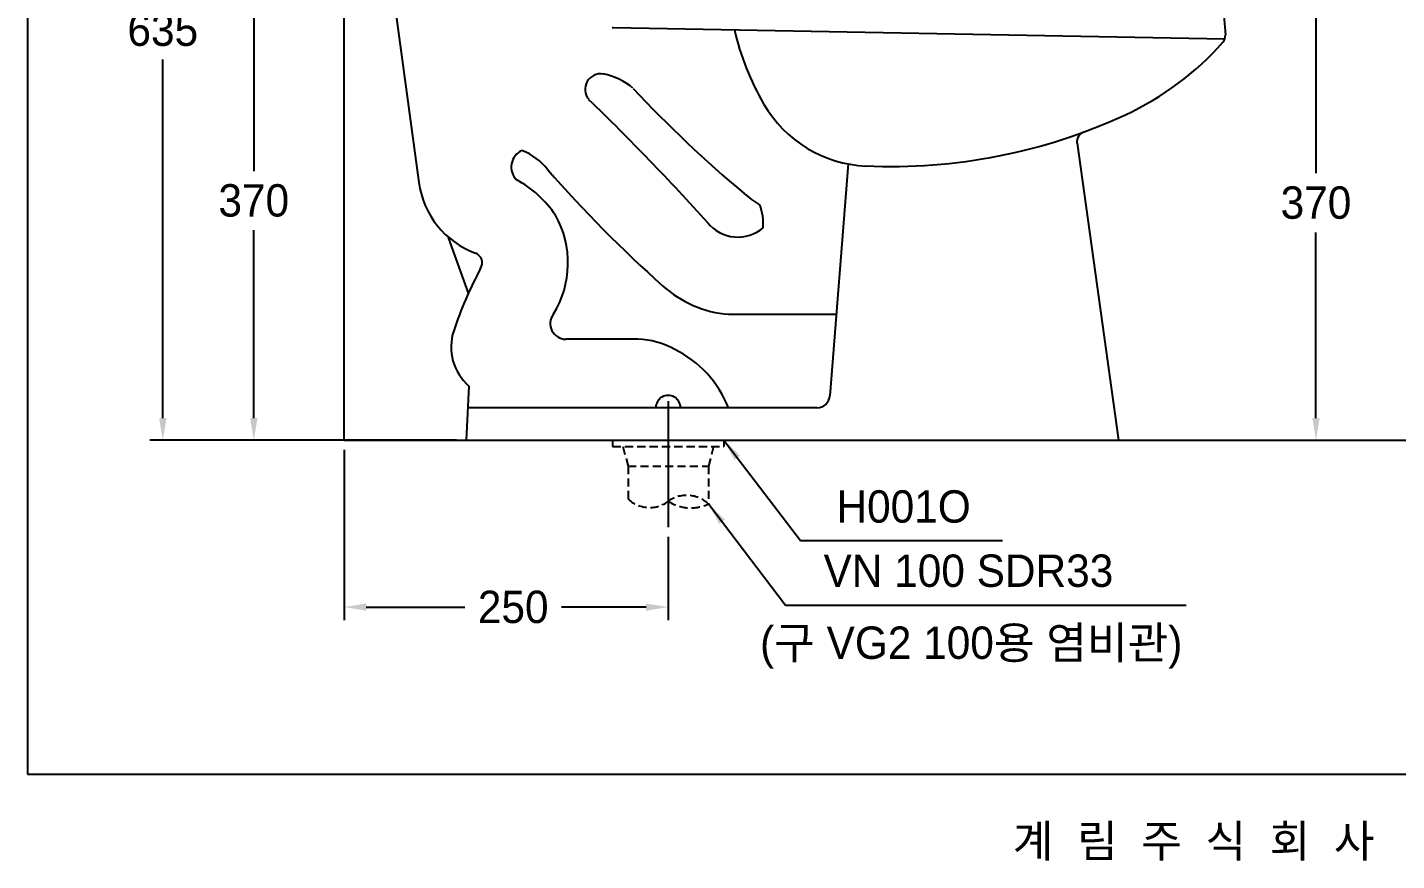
# Model space of a CAD drawing. Header units: millimetres. Extents: x 0 to 3800, y -67 to 2530.
# Drawn here: x 2000 to 3057, y -67 to 577 of the extents above; entities that cross this region are included whole.
import ezdxf
from ezdxf.enums import TextEntityAlignment as Align
from ezdxf.lldxf.tags import DXFTag

# ---------------------------------------------------------------- set-up
doc = ezdxf.new("R2010")
doc.units = ezdxf.units.MM
doc.linetypes.add('DASHED2', pattern=[9.525, 6.35, -3.175])
for name, color, linetype in [('TEXT', 7, 'Continuous'), ('도각라인', 255, 'Continuous'), ('외형선', 3, 'Continuous'), ('점선', 6, 'DASHED2'), ('중심선', 1, 'DASHED'), ('치수선', 7, 'Continuous')]:
    doc.layers.add(name, color=color, linetype=linetype)
doc.styles.add('____', font='')
doc.styles.add('타이틀', font='H2GTRM.TTF', dxfattribs={"height": 25})
doc.styles.get('____').set_extended_font_data('굴림')
tags = doc.linetypes.add('DASHDOT', pattern=[70, 31, -13, 13, -13]).pattern_tags.tags
tags[10:11] = [DXFTag(74, 4), DXFTag(75, 0), DXFTag(340, '0'), DXFTag(46, 0.0), DXFTag(50, 0.0), DXFTag(44, 0.0), DXFTag(45, 0.0)]
tags[8:9] = [DXFTag(74, 4), DXFTag(75, 0), DXFTag(340, '0'), DXFTag(46, 0.0), DXFTag(50, 0.0), DXFTag(44, 0.0), DXFTag(45, 0.0)]
tags[6:7] = [DXFTag(74, 4), DXFTag(75, 0), DXFTag(340, '0'), DXFTag(46, 0.0), DXFTag(50, 0.0), DXFTag(44, 0.0), DXFTag(45, 0.0)]
tags[4:5] = [DXFTag(74, 4), DXFTag(75, 0), DXFTag(340, '0'), DXFTag(46, 0.0), DXFTag(50, 0.0), DXFTag(44, 0.0), DXFTag(45, 0.0)]
tags = doc.linetypes.add('DASHED', pattern=[25.72, 12.86, -12.86]).pattern_tags.tags
tags[6:7] = [DXFTag(74, 4), DXFTag(75, 0), DXFTag(340, '0'), DXFTag(46, 0.0), DXFTag(50, 0.0), DXFTag(44, 0.0), DXFTag(45, 0.0)]
tags[4:5] = [DXFTag(74, 4), DXFTag(75, 0), DXFTag(340, '0'), DXFTag(46, 0.0), DXFTag(50, 0.0), DXFTag(44, 0.0), DXFTag(45, 0.0)]
doc.dimstyles.new('MSADIM', dxfattribs={"dimtxt": 33, "dimasz": 17, "dimexe": 10, "dimexo": 7.5, "dimgap": 10, "dimtad": 0, "dimtih": 1, "dimtoh": 1, "dimdec": 0, "dimzin": 1, "dimdsep": 46, "dimtxsty": '____', "dimcen": 11.25, "dimadec": 0, "dimazin": 0, "dimtfac": 1, "dimtdec": 0, "dimtix": 1, "dimtmove": 0, "dimatfit": 3, "dimfxl": 1, "dimtolj": 1, "dimtzin": 1, "dimarcsym": 0})

# ---------------------------------------------------------------- blocks, each defined once
blk = doc.blocks.new('*D37')
at = {"layer": '치수선', "color": 0, "linetype": 'Continuous', "lineweight": -2, "transparency": 16777216}
for p, q in [((2157.2, 892.8), (2094.5, 892.8)), ((2104.5, 875.8), (2104.5, 597.4)), ((2104.5, 274.8), (2104.5, 551.8)), ((2237, 257.8), (2094.5, 257.8))]:
    blk.add_line(p, q, dxfattribs=at)
at = {"layer": '치수선', "color": 0, "linetype": 'Continuous', "transparency": 16777216}
for points in [[(2101.7, 875.8), (2107.4, 875.8), (2104.5, 892.8)], [(2101.7, 274.8), (2107.4, 274.8), (2104.5, 257.8)]]:
    blk.add_solid(points, dxfattribs=at)
at = {"layer": '치수선', "color": 0, "linetype": 'Continuous', "transparency": 16777216, "insert": (2104.5, 574.6), "char_height": 25, "attachment_point": 5, "style": '____'}
blk.add_mtext('\\A1;635', dxfattribs=at)
blk = doc.blocks.new('*D38')
at = {"layer": '치수선', "color": 0, "linetype": 'Continuous', "lineweight": -2, "transparency": 16777216}
for p, q in [((2244.5, 250.3), (2244.5, 118.9)), ((2494.5, 183.1), (2494.5, 118.9)), ((2261.5, 128.9), (2337.6, 128.9)), ((2477.5, 128.9), (2412.2, 128.9))]:
    blk.add_line(p, q, dxfattribs=at)
at = {"layer": '치수선', "color": 0, "linetype": 'Continuous', "transparency": 16777216}
for points in [[(2261.5, 131.7), (2261.5, 126.1), (2244.5, 128.9)], [(2477.5, 131.7), (2477.5, 126.1), (2494.5, 128.9)]]:
    blk.add_solid(points, dxfattribs=at)
at = {"layer": '치수선', "color": 0, "linetype": 'Continuous', "transparency": 16777216, "insert": (2374.9, 128.9), "char_height": 25, "attachment_point": 5, "style": '____'}
blk.add_mtext('\\A1;250', dxfattribs=at)
blk = doc.blocks.new('*D39')
at = {"layer": '치수선', "color": 0, "linetype": 'Continuous', "lineweight": -2, "transparency": 16777216}
for p, q in [((2921, 627.8), (3004.4, 627.8)), ((2994.4, 610.8), (2994.4, 463.9)), ((2994.4, 274.8), (2994.4, 418.2)), ((2921, 257.8), (3004.4, 257.8))]:
    blk.add_line(p, q, dxfattribs=at)
at = {"layer": '치수선', "color": 0, "linetype": 'Continuous', "transparency": 16777216}
for points in [[(2991.6, 610.8), (2997.2, 610.8), (2994.4, 627.8)], [(2991.6, 274.8), (2997.2, 274.8), (2994.4, 257.8)]]:
    blk.add_solid(points, dxfattribs=at)
at = {"layer": '치수선', "color": 0, "linetype": 'Continuous', "transparency": 16777216, "insert": (2994.4, 441.1), "char_height": 25, "attachment_point": 5, "style": '____'}
blk.add_mtext('\\A1;370', dxfattribs=at)
blk = doc.blocks.new('*D29')
at = {"layer": '치수선', "color": 0, "linetype": 'Continuous', "lineweight": -2, "transparency": 16777216}
for p, q in [((2277, 627.8), (2164.7, 627.8)), ((2174.7, 610.8), (2174.7, 465.6)), ((2174.7, 274.8), (2174.7, 420)), ((2331.1, 257.8), (2164.7, 257.8))]:
    blk.add_line(p, q, dxfattribs=at)
at = {"layer": '치수선', "color": 0, "linetype": 'Continuous', "transparency": 16777216}
for points in [[(2171.9, 610.8), (2177.6, 610.8), (2174.7, 627.8)], [(2171.9, 274.8), (2177.6, 274.8), (2174.7, 257.8)]]:
    blk.add_solid(points, dxfattribs=at)
at = {"layer": '치수선', "color": 0, "linetype": 'Continuous', "transparency": 16777216, "insert": (2174.7, 442.8), "char_height": 25, "attachment_point": 5, "style": '____'}
blk.add_mtext('\\A1;370', dxfattribs=at)

msp = doc.modelspace()

# ---------------------------------------------------------------- linework, layer by layer
at = {"layer": '도각라인', "color": 7}
for p, q in [((2000, 2530), (2000, 0)), ((2000, 0), (3800, 0))]:
    msp.add_line(p, q, dxfattribs=at)
at = {"layer": '외형선', "linetype": 'Continuous'}
for p, q in [((2244.5, 257.8), (2244.5, 1103.4)), ((2279.6, 622.1), (2302.1, 456.7)), ((2920.5, 621.4), (2924.5, 570.8)), ((2452.1, 576.4), (2924.1, 567.8)), ((2810, 487.1), (2842.1, 257.8)), ((2633.5, 471.1), (2619.2, 292)), ((2340.3, 371.3), (2325.1, 414.4)), ((2541, 355), (2624.2, 355)), ((2471.2, 335.8), (2415.5, 335.8)), ((2340.7, 299.6), (2338.6, 257.8)), ((2609.3, 282.8), (2339.9, 282.8)), ((2244.5, 257.8), (3694.3, 257.8))]:
    msp.add_line(p, q, dxfattribs=at)
at = {"layer": '외형선', "linetype": 'Continuous', "flags": 128}
msp.add_lwpolyline([(2433.1, 521, -0.016633), (2525, 425.7)], format="xyb", dxfattribs=at)
at = {"layer": '외형선', "linetype": 'Continuous'}
for centre, radius, start, end in [((2452.2, 579.3), 2.91, 249.9048, 268.9564), ((2751.3, 622.9), 211.3, 193.1863, 209.9027), ((2916.8, 570.2), 7.68, 318.4474, 4.5708), ((2750.5, 717.7), 230, 294.9053, 318.4474), ((2442.4, 528.7), 12, 79.9291, 219.8551), ((2436.2, 494.3), 47, 48.5967, 79.9291), ((3191.9, 1208.5), 993, 223.1423, 229.9569), ((2651.4, 565.4), 96, 209.9027, 267.4473), ((2666.2, 899.1), 430, 267.4474, 294.9053), ((2817.9, 488.2), 8, 110.2545, 187.975), ((2387.4, 468.7), 14, 114.5817, 224.7946), ((2365.9, 439.3), 45, 37.2661, 69.5711), ((3159.2, 1127), 1005, 221.0738, 228.2604), ((2369.5, 465.9), 68, 187.7713, 249.5495), ((2336.9, 384.2), 85, 33.7371, 61.4818), ((2617.3, 524.9), 100, 229.9569, 238.5011), ((2527.9, 424.9), 40, 355.5207, 21.5715), ((2342.2, 394.6), 75, 327.9781, 29.5303), ((2548.3, 444.6), 30, 219.0278, 310.5664), ((2343, 394.7), 8, 328.0379, 69.5495), ((2613.9, 248.2), 300, 151.6938, 161.7273), ((2547.6, 439.8), 85, 227.5261, 265.6864), ((2415.5, 347.8), 12, 144.0092, 270), ((2367, 329.7), 40, 161.7273, 228.9847), ((2468.3, 270.9), 65, 61.2764, 87.5268), ((2461.9, 251.7), 85, 21.4909, 63.722), ((2494.5, 282.8), 9.58, 359.9998, 180), ((2609.3, 292.8), 10, 270, 355.4558)]:
    msp.add_arc(centre, radius, start, end, dxfattribs=at)
at = {"layer": '점선'}
for p, q in [((2451.5, 257.8), (2451.5, 252.8)), ((2537.5, 257.8), (2537.5, 252.8)), ((2451.5, 252.8), (2537.5, 252.8)), ((2459.5, 252.8), (2463.5, 237.8)), ((2529.5, 252.8), (2525.5, 237.8)), ((2463.5, 237.8), (2525.5, 237.8)), ((2463.5, 237.8), (2463.5, 212.4)), ((2525.5, 237.8), (2525.5, 208.5))]:
    msp.add_line(p, q, dxfattribs=at)
for centre, radius, start, end in [((2480.1, 230.2), 24.4, 227.1155, 304.4597), ((2477.4, 183.5), 32.1, 115.6408, 115.6794), ((2508.8, 190.8), 24.4, 46.5379, 123.8822), ((2511.9, 237.6), 32.1, 237.1903, 295.1018)]:
    msp.add_arc(centre, radius, start, end, dxfattribs=at)
at = {"layer": '중심선', "linetype": 'DASHDOT'}
msp.add_line((2494.5, 287.8), (2494.5, 190.6), dxfattribs=at)
at = {"layer": '치수선', "linetype": 'Continuous'}
for p, q in [((2613.7, 180.3), (2752.6, 180.3)), ((2602, 130.5), (2894.3, 130.5))]:
    msp.add_line(p, q, dxfattribs=at)

# ---------------------------------------------------------------- texts
at = {"layer": 'TEXT', "style": '타이틀'}
msp.add_text('계  림  주  식  회  사', height=25, dxfattribs=at).set_placement((2900, -51.7), align=Align.MIDDLE_CENTER)
at = {"layer": 'TEXT', "char_height": 25, "attachment_point": 1, "line_spacing_factor": 0.963855, "style": '타이틀'}
for s, insert, width in [('\\A1; H001O', (2615.3, 219.1), 361.787), ('\\A1;VN 100 SDR33', (2614.4, 169.5), 379.657), ('\\A1;(구 VG2 100{\\fGulim|b0|i0|c129|p50;용 염비관)}', (2565.4, 113.9), 379.657)]:
    msp.add_mtext(s, dxfattribs=dict(at, insert=insert, width=width))

# ---------------------------------------------------------------- dimensions: what is measured, and where the dimension line sits
at = {"layer": '치수선', "linetype": 'Continuous'}
for base, p1, p2, picture, middle in [((2104.5, 257.8), (2164.7, 892.8), (2244.5, 257.8), '*D37', (2104.5, 574.6)), ((2994.4, 257.8), (2913.5, 627.8), (2913.5, 257.8), '*D39', (2994.4, 441.1))]:
    dim = msp.add_linear_dim(base=base, p1=p1, p2=p2, angle=90, dimstyle='MSADIM', override={"dimtxt": 25}, dxfattribs=at)
    dim.commit()
    dim.dimension.update_dxf_attribs({"geometry": picture, "text_midpoint": middle, "dimtype": 160})
dim = msp.add_linear_dim(base=(2174.7, 627.8), p1=(2338.6, 257.8), p2=(2284.5, 627.8), angle=90, dimstyle='MSADIM', override={"dimtxt": 25}, dxfattribs=at)
dim.commit()
dim.dimension.update_dxf_attribs({"geometry": '*D29', "text_midpoint": (2174.7, 442.8)})
dim = msp.add_linear_dim(base=(2494.5, 128.9), p1=(2244.5, 257.8), p2=(2494.5, 190.6), dimstyle='MSADIM', override={"dimtxt": 25}, dxfattribs=at)
dim.commit()
dim.dimension.update_dxf_attribs({"geometry": '*D38', "text_midpoint": (2374.9, 128.9), "dimtype": 160})

# ---------------------------------------------------------------- leaders
at = {"layer": '치수선', "linetype": 'Continuous', "annotation_type": 0, "has_hookline": 1, "hookline_direction": 0}
for points in [[(2537.5, 257.8), (2596.7, 180.3), (2613.7, 180.3)], [(2525.8, 208.3), (2585, 130.5), (2602, 130.5)]]:
    msp.add_leader(points, dimstyle='MSADIM', override={"dimtxt": 25}, dxfattribs=at)

doc.saveas('drawing.dxf')
